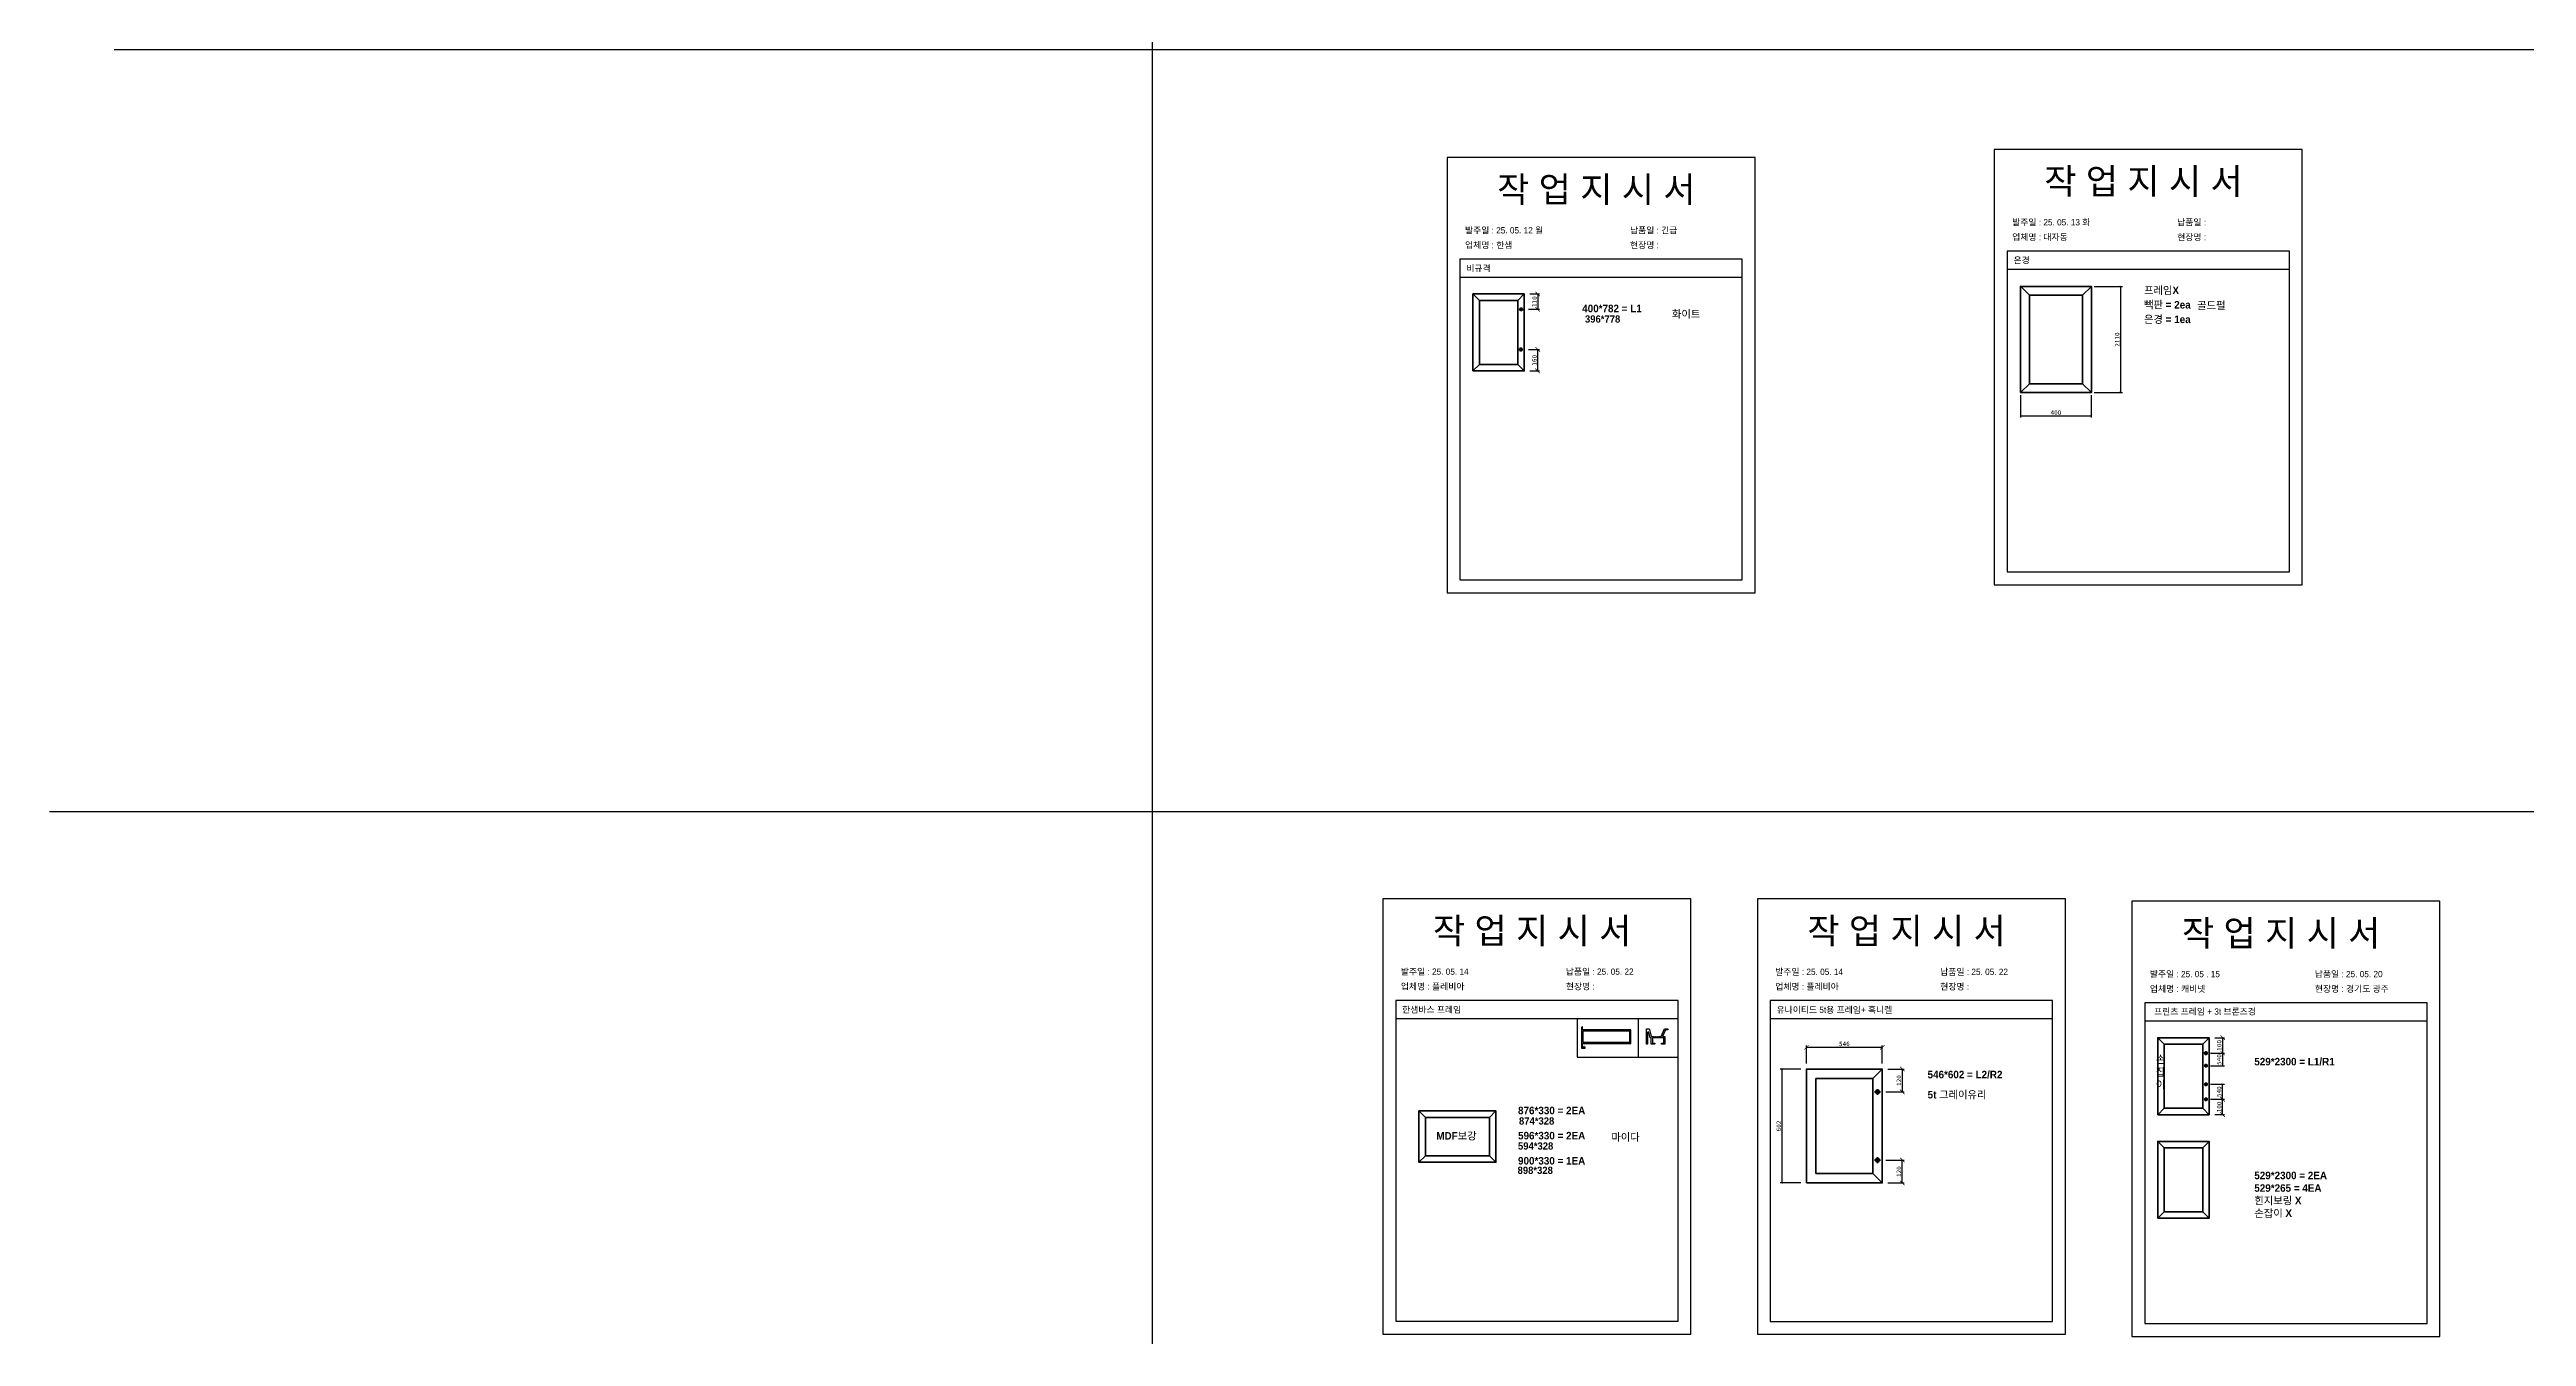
# Model space of a CAD drawing. Header units: millimetres. Extents: x -44117 to 256353, y -2095463 to 65325.
# Drawn here: x 104284 to 117796, y -113691 to -106667 of the extents above; entities that cross this region are included whole.
import ezdxf

# ---------------------------------------------------------------- set-up
doc = ezdxf.new("R2010")
doc.units = ezdxf.units.MM
doc.header["$LTSCALE"] = 10
doc.layers.add('Layer1', color=7, linetype='Continuous', lineweight=70)
doc.dimstyles.new('ISO-25', dxfattribs={"dimtxt": 2.5, "dimasz": 2.5, "dimexe": 1, "dimexo": 1, "dimtad": 1, "dimtxsty": 'Standard', "dimblk": 'ARCHTICK', "dimcen": 2.5, "dimadec": 0, "dimazin": 0, "dimtfac": 1, "dimtmove": 0, "dimatfit": 3, "dimfxl": 0, "dimarcsym": 0})

# ---------------------------------------------------------------- blocks, each defined once
blk = doc.blocks.new('_ArchTick')
at = {"color": 0, "linetype": 'ByBlock', "const_width": 0.15}
blk.add_lwpolyline([(-0.5, -0.5), (0.5, 0.5)], dxfattribs=at)
blk = doc.blocks.new('*D2647')
at = {"color": 0, "lineweight": -2}
for p, q in [((112351, -108304), (112412, -108304)), ((112402, -108421), (112402, -108304)), ((112359, -108421), (112412, -108421))]:
    blk.add_line(p, q, dxfattribs=at)
at = {"layer": 'Defpoints', "color": 0}
for p in [(112321, -108304), (112402, -108304), (112329, -108421)]:
    blk.add_point(p, dxfattribs=at)
at = {"color": 0, "lineweight": -2, "xscale": 25, "yscale": 25, "zscale": 25}
for p, rotation in [((112402, -108304), 90), ((112402, -108421), 270)]:
    blk.add_blockref('_ArchTick', p, dxfattribs=dict(at, rotation=rotation))
at = {"color": 0, "insert": (112384, -108363), "char_height": 25, "attachment_point": 5, "rotation": 90}
blk.add_mtext('160', dxfattribs=at)
blk = doc.blocks.new('*D2648')
at = {"color": 0, "lineweight": -2}
for p, q in [((112352, -108085), (112412, -108085)), ((112359, -108001), (112412, -108001)), ((112402, -108001), (112402, -108085))]:
    blk.add_line(p, q, dxfattribs=at)
at = {"layer": 'Defpoints', "color": 0}
for p in [(112322, -108085), (112329, -108001), (112402, -108085)]:
    blk.add_point(p, dxfattribs=at)
at = {"color": 0, "lineweight": -2, "xscale": 25, "yscale": 25, "zscale": 25}
for p, rotation in [((112402, -108001), 90), ((112402, -108085), 270)]:
    blk.add_blockref('_ArchTick', p, dxfattribs=dict(at, rotation=rotation))
at = {"color": 0, "insert": (112384, -108043), "char_height": 25, "attachment_point": 5, "rotation": 90}
blk.add_mtext('110', dxfattribs=at)
blk = doc.blocks.new('*D2649')
at = {"color": 0, "lineweight": -2}
for p, q in [((115437, -107960), (115592, -107960)), ((115582, -107960), (115582, -108539)), ((115437, -108539), (115592, -108539))]:
    blk.add_line(p, q, dxfattribs=at)
at = {"layer": 'Defpoints', "color": 0}
for p in [(115422, -107960), (115422, -108539), (115582, -108539)]:
    blk.add_point(p, dxfattribs=at)
at = {"color": 0, "lineweight": -2, "xscale": 10, "yscale": 10, "zscale": 10}
for p, rotation in [((115582, -107960), 90), ((115582, -108539), 270)]:
    blk.add_blockref('_ArchTick', p, dxfattribs=dict(at, rotation=rotation))
at = {"color": 0, "insert": (115563, -108250), "char_height": 25, "attachment_point": 5, "rotation": 90}
blk.add_mtext('2110', dxfattribs=at)
blk = doc.blocks.new('*D2650')
at = {"color": 0, "lineweight": -2}
for p, q in [((115036, -108554), (115036, -108676)), ((115422, -108554), (115422, -108676)), ((115036, -108666), (115422, -108666))]:
    blk.add_line(p, q, dxfattribs=at)
at = {"layer": 'Defpoints', "color": 0}
for p in [(115036, -108539), (115422, -108539), (115422, -108666)]:
    blk.add_point(p, dxfattribs=at)
at = {"color": 0, "lineweight": -2, "xscale": 10, "yscale": 10, "zscale": 10, "rotation": 180}
blk.add_blockref('_ArchTick', (115036, -108666), dxfattribs=at)
at = {"color": 0, "lineweight": -2, "xscale": 10, "yscale": 10, "zscale": 10}
blk.add_blockref('_ArchTick', (115422, -108666), dxfattribs=at)
at = {"color": 0, "insert": (115229, -108648), "char_height": 25, "attachment_point": 5}
blk.add_mtext('400', dxfattribs=at)
blk = doc.blocks.new('*D2654')
at = {"color": 0, "lineweight": -2}
for p, q in [((114312, -112231), (114401, -112231)), ((114391, -112231), (114391, -112356)), ((114302, -112356), (114401, -112356))]:
    blk.add_line(p, q, dxfattribs=at)
at = {"layer": 'Defpoints', "color": 0}
for p in [(114282, -112231), (114272, -112356), (114391, -112356)]:
    blk.add_point(p, dxfattribs=at)
at = {"color": 0, "lineweight": -2, "xscale": 25, "yscale": 25, "zscale": 25}
for p, rotation in [((114391, -112231), 90), ((114391, -112356), 270)]:
    blk.add_blockref('_ArchTick', p, dxfattribs=dict(at, rotation=rotation))
at = {"color": 0, "insert": (114372, -112294), "char_height": 25, "attachment_point": 5, "rotation": 90}
blk.add_mtext('120', dxfattribs=at)
blk = doc.blocks.new('*D2655')
at = {"color": 0, "lineweight": -2}
for p, q in [((114302, -112728), (114401, -112728)), ((114391, -112853), (114391, -112728)), ((114312, -112853), (114401, -112853))]:
    blk.add_line(p, q, dxfattribs=at)
at = {"layer": 'Defpoints', "color": 0}
for p in [(114272, -112728), (114391, -112728), (114282, -112853)]:
    blk.add_point(p, dxfattribs=at)
at = {"color": 0, "lineweight": -2, "xscale": 25, "yscale": 25, "zscale": 25}
for p, rotation in [((114391, -112728), 90), ((114391, -112853), 270)]:
    blk.add_blockref('_ArchTick', p, dxfattribs=dict(at, rotation=rotation))
at = {"color": 0, "insert": (114372, -112791), "char_height": 25, "attachment_point": 5, "rotation": 90}
blk.add_mtext('120', dxfattribs=at)
blk = doc.blocks.new('*D2658')
at = {"color": 0, "lineweight": -2}
for p, q in [((113868, -112201), (113868, -112103)), ((114282, -112113), (113868, -112113)), ((114282, -112201), (114282, -112103))]:
    blk.add_line(p, q, dxfattribs=at)
at = {"layer": 'Defpoints', "color": 0}
for p in [(113868, -112113), (113868, -112231), (114282, -112231)]:
    blk.add_point(p, dxfattribs=at)
at = {"color": 0, "lineweight": -2, "xscale": 25, "yscale": 25, "zscale": 25, "rotation": 180}
blk.add_blockref('_ArchTick', (113868, -112113), dxfattribs=at)
at = {"color": 0, "lineweight": -2, "xscale": 25, "yscale": 25, "zscale": 25}
blk.add_blockref('_ArchTick', (114282, -112113), dxfattribs=at)
at = {"color": 0, "insert": (114075, -112094), "char_height": 25, "attachment_point": 5}
blk.add_mtext('546', dxfattribs=at)
blk = doc.blocks.new('*D2659')
at = {"color": 0, "lineweight": -2}
for p, q in [((113838, -112231), (113725, -112231)), ((113735, -112853), (113735, -112231)), ((113838, -112853), (113725, -112853))]:
    blk.add_line(p, q, dxfattribs=at)
at = {"layer": 'Defpoints', "color": 0}
for p in [(113735, -112231), (113868, -112231), (113868, -112853)]:
    blk.add_point(p, dxfattribs=at)
at = {"color": 0, "lineweight": -2, "xscale": 10, "yscale": 10, "zscale": 10}
for p, rotation in [((113735, -112231), 90), ((113735, -112853), 270)]:
    blk.add_blockref('_ArchTick', p, dxfattribs=dict(at, rotation=rotation))
at = {"color": 0, "insert": (113717, -112542), "char_height": 25, "attachment_point": 5, "rotation": 90}
blk.add_mtext('602', dxfattribs=at)
blk = doc.blocks.new('*D2660')
at = {"color": 0, "lineweight": -2}
for p, q in [((116088, -112396), (116148, -112396)), ((116138, -112480), (116138, -112396)), ((116095, -112480), (116148, -112480))]:
    blk.add_line(p, q, dxfattribs=at)
at = {"layer": 'Defpoints', "color": 0}
for p in [(116058, -112396), (116138, -112396), (116065, -112480)]:
    blk.add_point(p, dxfattribs=at)
at = {"color": 0, "lineweight": -2, "xscale": 25, "yscale": 25, "zscale": 25}
for p, rotation in [((116138, -112396), 90), ((116138, -112480), 270)]:
    blk.add_blockref('_ArchTick', p, dxfattribs=dict(at, rotation=rotation))
at = {"color": 0, "insert": (116119, -112438), "char_height": 25, "attachment_point": 5, "rotation": 90}
blk.add_mtext('100', dxfattribs=at)
blk = doc.blocks.new('*D2661')
at = {"color": 0, "lineweight": -2}
for p, q in [((116095, -112060), (116148, -112060)), ((116138, -112060), (116138, -112144)), ((116088, -112144), (116148, -112144))]:
    blk.add_line(p, q, dxfattribs=at)
at = {"layer": 'Defpoints', "color": 0}
for p in [(116065, -112060), (116058, -112144), (116138, -112144)]:
    blk.add_point(p, dxfattribs=at)
at = {"color": 0, "lineweight": -2, "xscale": 25, "yscale": 25, "zscale": 25}
for p, rotation in [((116138, -112060), 90), ((116138, -112144), 270)]:
    blk.add_blockref('_ArchTick', p, dxfattribs=dict(at, rotation=rotation))
at = {"color": 0, "insert": (116119, -112102), "char_height": 25, "attachment_point": 5, "rotation": 90}
blk.add_mtext('100', dxfattribs=at)
blk = doc.blocks.new('*D2662')
at = {"color": 0, "lineweight": -2}
for p, q in [((116073, -112144), (116148, -112144)), ((116073, -112213), (116148, -112213)), ((116138, -112144), (116138, -112213))]:
    blk.add_line(p, q, dxfattribs=at)
at = {"layer": 'Defpoints', "color": 0}
for p in [(116058, -112144), (116058, -112213), (116138, -112213)]:
    blk.add_point(p, dxfattribs=at)
at = {"color": 0, "lineweight": -2, "xscale": 10, "yscale": 10, "zscale": 10}
for p, rotation in [((116138, -112144), 90), ((116138, -112213), 270)]:
    blk.add_blockref('_ArchTick', p, dxfattribs=dict(at, rotation=rotation))
at = {"color": 0, "insert": (116119, -112179), "char_height": 25, "attachment_point": 5, "rotation": 90}
blk.add_mtext('540', dxfattribs=at)
blk = doc.blocks.new('*D2663')
at = {"color": 0, "lineweight": -2}
for p, q in [((116073, -112314), (116148, -112314)), ((116073, -112396), (116148, -112396)), ((116138, -112396), (116138, -112314))]:
    blk.add_line(p, q, dxfattribs=at)
at = {"layer": 'Defpoints', "color": 0}
for p in [(116058, -112314), (116058, -112396), (116138, -112314)]:
    blk.add_point(p, dxfattribs=at)
at = {"color": 0, "lineweight": -2, "xscale": 10, "yscale": 10, "zscale": 10}
for p, rotation in [((116138, -112314), 90), ((116138, -112396), 270)]:
    blk.add_blockref('_ArchTick', p, dxfattribs=dict(at, rotation=rotation))
at = {"color": 0, "insert": (116119, -112355), "char_height": 25, "attachment_point": 5, "rotation": 90}
blk.add_mtext('540', dxfattribs=at)

msp = doc.modelspace()

# ---------------------------------------------------------------- linework, layer by layer
at = {"color": 1}
for p, q in [((104637.27748, -106667.1082), (196906.42434, -106667.1082)), ((104284.32643, -110825.3127), (196553.47329, -110825.3127))]:
    msp.add_line(p, q, dxfattribs=at)
for p, q in [((113518.16468, -107810.90438), (111978.16468, -107810.90438)), ((116502.8447, -107767.12375), (114962.8447, -107767.12375)), ((113518.16468, -107910.90438), (111978.16468, -107910.90438)), ((116502.8447, -107867.12375), (114962.8447, -107867.12375)), ((115374.16132, -108007.91556), (115422.48643, -107959.59046)), ((115084.21069, -108491.16661), (115035.88559, -108539.49172)), ((113168.10032, -111856.84055), (111628.10032, -111856.84055)), ((115210.28598, -111857.76757), (113670.28598, -111857.76757)), ((117253.87385, -111869.93422), (115713.87385, -111869.93422)), ((113168.10032, -111956.84055), (111628.10032, -111956.84055)), ((112952.01069, -112166.98427), (112952.01069, -111956.84055)), ((115210.28598, -111957.76757), (113670.28598, -111957.76757)), ((117253.87385, -111969.93422), (115713.87385, -111969.93422))]:
    msp.add_line(p, q)
for p in [(110300.49669, 21924.9366), (110300.49669, 14161.07811), (110300.49669, 18584.38997), (110300.49669, 10820.53148), (110300.49669, 18627.87121), (110300.49669, 10864.01272), (110300.49669, 15287.32457), (110300.49669, 7523.46608), (110300.49669, 3746.75115), (110300.49669, 21924.9366), (110300.49669, 14161.07811), (110300.49669, 18584.38997), (110300.49669, 10820.53148), (110300.49669, 18627.87121), (110300.49669, 10864.01272), (110300.49669, 15287.32457), (110300.49669, 7523.46608), (110300.49669, 3746.75115), (110300.49669, 21924.9366), (110300.49669, 14161.07811), (110300.49669, 18584.38997), (110300.49669, 10820.53148), (110300.49669, 18627.87121), (110300.49669, 10864.01272), (110300.49669, 15287.32457), (110300.49669, 7523.46608), (110300.49669, 3746.75115), (110300.49669, 21924.9366), (110300.49669, 14161.07811), (110300.49669, 18584.38997), (110300.49669, 10820.53148), (110300.49669, 18627.87121), (110300.49669, 10864.01272), (110300.49669, 15287.32457), (110300.49669, 7523.46608), (110300.49669, 3746.75115), (110300.49669, 21924.9366), (110300.49669, 14161.07811), (110300.49669, 18584.38997), (110300.49669, 10820.53148), (110300.49669, 18627.87121), (110300.49669, 10864.01272), (110300.49669, 15287.32457), (110300.49669, 7523.46608), (110300.49669, 3746.75115), (110300.49669, 21924.9366), (110300.49669, 14161.07811), (110300.49669, 18584.38997), (110300.49669, 10820.53148), (110300.49669, 18627.87121), (110300.49669, 10864.01272), (110300.49669, 15287.32457), (110300.49669, 7523.46608), (110300.49669, 3746.75115), (110300.49669, 21924.9366), (110300.49669, 14161.07811), (110300.49669, 18584.38997), (110300.49669, 10820.53148), (110300.49669, 18627.87121), (110300.49669, 10864.01272), (110300.49669, 15287.32457), (110300.49669, 7523.46608), (110300.49669, 3746.75115), (110300.49669, 21924.9366), (110300.49669, 14161.07811), (110300.49669, 18584.38997), (110300.49669, 10820.53148), (110300.49669, 18627.87121), (110300.49669, 10864.01272), (110300.49669, 15287.32457), (110300.49669, 7523.46608), (110300.49669, 3746.75115), (110300.49669, 21924.9366), (110300.49669, 14161.07811), (110300.49669, 18584.38997), (110300.49669, 10820.53148), (110300.49669, 18627.87121), (110300.49669, 10864.01272), (110300.49669, 15287.32457), (110300.49669, 7523.46608), (110300.49669, 3746.75115), (110300.49669, 21924.9366), (110300.49669, 14161.07811), (110300.49669, 18584.38997), (110300.49669, 10820.53148), (110300.49669, 18627.87121), (110300.49669, 10864.01272), (110300.49669, 15287.32457), (110300.49669, 7523.46608), (110300.49669, 3746.75115), (110300.49669, 12702.87182), (110300.49669, 4939.01333), (110300.49669, 9362.32519), (110300.49669, 1598.4667), (110300.49669, 9405.80642), (110300.49669, 1641.94794), (110300.49669, 6065.25979), (110300.49669, -1698.5987), (110300.49669, -5475.31363), (110300.49669, 12702.87182), (110300.49669, 4939.01333), (110300.49669, 9362.32519), (110300.49669, 1598.4667), (110300.49669, 9405.80642), (110300.49669, 1641.94794), (110300.49669, 6065.25979), (110300.49669, -1698.5987), (110300.49669, -5475.31363), (110300.49669, 12702.87182), (110300.49669, 4939.01333), (110300.49669, 9362.32519), (110300.49669, 1598.4667), (110300.49669, 9405.80642), (110300.49669, 1641.94794), (110300.49669, 6065.25979), (110300.49669, -1698.5987), (110300.49669, -5475.31363), (110300.49669, 12702.87182), (110300.49669, 4939.01333), (110300.49669, 9362.32519), (110300.49669, 1598.4667), (110300.49669, 9405.80642), (110300.49669, 1641.94794), (110300.49669, 6065.25979), (110300.49669, -1698.5987), (110300.49669, -5475.31363), (110300.49669, 12702.87182), (110300.49669, 4939.01333), (110300.49669, 9362.32519), (110300.49669, 1598.4667), (110300.49669, 9405.80642), (110300.49669, 1641.94794), (110300.49669, 6065.25979), (110300.49669, -1698.5987), (110300.49669, -5475.31363)]:
    msp.add_xline(p, (0, 1), dxfattribs=at)
for points in [[(111908.16468, -109631.73466), (113588.16468, -109631.73466), (113588.16468, -107255.73466), (111908.16468, -107255.73466)], [(114892.8447, -109587.95403), (116572.8447, -109587.95403), (116572.8447, -107211.95403), (114892.8447, -107211.95403)], [(111558.10032, -113677.67083), (113238.10032, -113677.67083), (113238.10032, -111301.67083), (111558.10032, -111301.67083)], [(113600.28598, -113678.59785), (115280.28598, -113678.59785), (115280.28598, -111302.59785), (113600.28598, -111302.59785)], [(115643.87385, -113690.7645), (117323.87385, -113690.7645), (117323.87385, -111314.7645), (115643.87385, -111314.7645)], [(113168.10032, -111956.84055), (112616.72518, -111956.84055), (112616.72518, -112166.98427), (113168.10032, -112166.98427)], [(112648.05015, -112084.6421), (112904.25015, -112084.6421), (112904.25015, -112024.0421), (112648.05015, -112024.0421)]]:
    msp.add_lwpolyline(points, close=True)
for points in [[(111978.16468, -107810.90438), (111978.16468, -109561.73466), (113518.16468, -109561.73466), (113518.16468, -107810.90438)], [(114962.8447, -107767.12375), (114962.8447, -109517.95403), (116502.8447, -109517.95403), (116502.8447, -107767.12375)], [(111628.10032, -111856.84055), (111628.10032, -113607.67083), (113168.10032, -113607.67083), (113168.10032, -111856.84055)], [(113670.28598, -111857.76757), (113670.28598, -113608.59785), (115210.28598, -113608.59785), (115210.28598, -111857.76757)], [(115713.87385, -111869.93422), (115713.87385, -113620.7645), (117253.87385, -113620.7645), (117253.87385, -111869.93422)]]:
    msp.add_lwpolyline(points)
for points in [[(112646.85015, -112017.4421), (112646.85015, -112003.0421, 0.5507604246), (112644.27872, -112001.41578, 0.2748637602), (112640.85015, -112007.2421), (112640.85015, -112117.6421), (112658.85015, -112117.6421, 0.4142135624), (112661.85015, -112114.6421), (112661.85015, -112114.6421, 0.4142135624), (112658.85015, -112111.6421), (112655.85015, -112111.6421), (112655.85015, -112109.5421, 1), (112652.85015, -112109.5421), (112652.85015, -112111.6421), (112646.85015, -112111.6421), (112646.85015, -112091.2421), (112652.85015, -112091.2421), (112652.85015, -112093.3421, 1), (112655.85015, -112093.3421), (112655.85015, -112091.2421), (112910.85015, -112091.2421), (112910.85015, -112017.4421)], [(113033.79928, -112053.28669), (113035.59928, -112055.08669), (113037.39928, -112053.28669), (113039.19928, -112055.08669), (113040.99928, -112053.28669), (113042.79928, -112055.08669), (113044.59928, -112053.28669), (113046.39928, -112055.08669), (113048.19928, -112053.28669), (113049.99928, -112055.08669), (113051.79928, -112053.28669), (113053.59928, -112055.08669), (113055.39928, -112053.28669), (113057.19928, -112055.08669), (113058.99928, -112053.28669), (113060.79928, -112055.08669), (113062.59928, -112053.28669), (113064.39928, -112055.08669), (113066.19928, -112053.28669), (113075.19928, -112053.28669), (113093.13418, -112011.28669), (113093.13418, -112011.28669), (113109.93418, -112011.28669, -0.4142135624), (113111.73418, -112013.08669), (113111.73418, -112015.48669, -0.4142135624), (113109.93418, -112017.28669), (113098.40103, -112017.28669), (113083.02826, -112053.28669), (113095.53418, -112053.28669), (113095.53418, -112095.28669), (113078.73418, -112095.28669, -0.4142135624), (113076.93418, -112093.48669), (113076.93418, -112091.08669, -0.4142135624), (113078.73418, -112089.28669), (113089.53418, -112089.28669), (113089.53418, -112061.08669), (113027.73418, -112061.08669), (113027.73418, -112089.28669), (113038.53418, -112089.28669, -0.4142135624), (113040.33418, -112091.08669), (113040.33418, -112093.48669, -0.4142135624), (113038.53418, -112095.28669), (113021.73418, -112095.28669), (113021.73418, -112061.08669), (113015.73367, -112061.08669), (113008.05344, -112030.48669), (113001.33418, -112030.48669), (113001.33418, -112093.48669, -0.4142135624), (112999.53418, -112095.28669), (112997.13418, -112095.28669, -0.4142135624), (112995.33418, -112093.48669), (112995.33418, -112011.28669), (113006.91366, -112011.28669, -0.3438908782), (113011.56926, -112014.91819), (113021.19928, -112053.28669), (113030.19928, -112053.28669), (113031.99928, -112055.08669)]]:
    msp.add_lwpolyline(points, format="xyb", close=True)
at = {"layer": 'Layer1'}
for p, q in [((112083.99377, -108036.15928), (112048.99377, -108001.15928)), ((112293.99377, -108036.15928), (112328.99377, -108001.15928)), ((112311.49377, -108074.65928), (112311.49377, -108095.65928)), ((115086.4225, -108010.12737), (115033.67378, -107957.37865)), ((112320.50829, -108304.36442), (112299.50829, -108304.36442)), ((112310.00829, -108293.86442), (112310.00829, -108314.86442)), ((112083.99377, -108386.15928), (112048.99377, -108421.15928)), ((112328.99377, -108421.15928), (112293.99377, -108386.15928)), ((115422.48643, -108539.49172), (115374.16132, -108491.16661)), ((115819.70293, -112095.18912), (115784.70293, -112060.18912)), ((116029.70293, -112095.18912), (116064.70293, -112060.18912)), ((116047.20293, -112133.68912), (116047.20293, -112154.68912)), ((114230.17669, -112283.16704), (114281.9537, -112231.39003)), ((116057.70293, -112213.03503), (116036.70293, -112213.03503)), ((116047.20293, -112202.53503), (116047.20293, -112223.53503)), ((114256.06519, -112340.12175), (114256.06519, -112371.18796)), ((116057.70293, -112314.3184), (116036.70293, -112314.3184)), ((116057.70293, -112396.18912), (116036.70293, -112396.18912)), ((116047.20293, -112303.8184), (116047.20293, -112324.8184)), ((116047.20293, -112385.68912), (116047.20293, -112406.68912)), ((111789.43555, -112495.16084), (111754.43555, -112460.16084)), ((112139.43555, -112495.16084), (112174.43555, -112460.16084)), ((115819.70293, -112445.18912), (115784.70293, -112480.18912)), ((116064.70293, -112480.18912), (116029.70293, -112445.18912)), ((115819.70293, -112660.7503), (115784.70293, -112625.7503)), ((116029.70293, -112660.7503), (116064.70293, -112625.7503)), ((111754.43555, -112740.16084), (111789.43555, -112705.16084)), ((112139.43555, -112705.16084), (112174.43555, -112740.16084)), ((114281.9537, -112852.71415), (114230.17669, -112800.93714)), ((114256.06519, -112743.98243), (114256.06519, -112712.91622)), ((115819.70293, -113010.7503), (115784.70293, -113045.7503)), ((116064.70293, -113045.7503), (116029.70293, -113010.7503))]:
    msp.add_line(p, q, dxfattribs=at)
for points in [[(112048.99377, -108421.15928), (112328.99377, -108421.15928), (112328.99377, -108001.15928), (112048.99377, -108001.15928)], [(112083.99377, -108386.15928), (112293.99377, -108386.15928), (112293.99377, -108036.15928), (112083.99377, -108036.15928)], [(112321.99377, -108085.15928), (112300.99377, -108085.15928)], [(115035.88559, -108539.49172), (115422.48643, -108539.49172), (115422.48643, -107959.59046), (115035.88559, -107959.59046)], [(115084.21069, -108491.16661), (115374.16132, -108491.16661), (115374.16132, -108007.91556), (115084.21069, -108007.91556)], [(115784.70293, -112480.18912), (116064.70293, -112480.18912), (116064.70293, -112060.18912), (115784.70293, -112060.18912)], [(115819.70293, -112445.18912), (116029.70293, -112445.18912), (116029.70293, -112095.18912), (115819.70293, -112095.18912)], [(113867.73762, -112852.71415), (114281.9537, -112852.71415), (114281.9537, -112231.39003), (113867.73762, -112231.39003)], [(116057.70293, -112144.18912), (116036.70293, -112144.18912)], [(113919.51463, -112800.93714), (114230.17669, -112800.93714), (114230.17669, -112283.16704), (113919.51463, -112283.16704)], [(114271.59829, -112355.65486), (114240.53209, -112355.65486)], [(111754.43555, -112460.16084), (111754.43555, -112740.16084), (112174.43555, -112740.16084), (112174.43555, -112460.16084)], [(111789.43555, -112495.16084), (111789.43555, -112705.16084), (112139.43555, -112705.16084), (112139.43555, -112495.16084)], [(115784.70293, -113045.7503), (116064.70293, -113045.7503), (116064.70293, -112625.7503), (115784.70293, -112625.7503)], [(115819.70293, -113010.7503), (116029.70293, -113010.7503), (116029.70293, -112660.7503), (115819.70293, -112660.7503)], [(114271.59829, -112728.44933), (114240.53209, -112728.44933)]]:
    msp.add_lwpolyline(points, close=True, dxfattribs=at)
for centre, radius in [((112311.49377, -108085.15928), 7), ((112310.00829, -108304.36442), 7), ((116047.20293, -112144.18912), 7), ((116047.20293, -112213.03503), 7), ((114256.06519, -112355.65486), 10.3554), ((116047.20293, -112314.3184), 7), ((116047.20293, -112396.18912), 7), ((114256.06519, -112728.44933), 10.3554)]:
    msp.add_circle(centre, radius, dxfattribs=at)

# ---------------------------------------------------------------- texts
at = {"attachment_point": 1}
for s, width, gutter_width, heights, insert, char_height in [('{\\fGulim|b0|i0|c129|p50;작 업 지 시 서}', 3307.3198183, 12.5, [-155.84554], (112180.97129, -107359.89717), 140), ('{\\fGulim|b0|i0|c129|p50;작 업 지 시 서}', 3307.3198183, 12.5, [-155.84554], (115165.6513, -107316.11654), 140), ('{\\fGulim|b0|i0|c129|p50;발주일 : 25. 05. 12 월}', 3307.3198183, 12.5, [-38.18216], (112005.76193, -107636.61759), 34.3), ('{\\fGulim|b0|i0|c129|p50;납품일 : 긴급}', 3307.3198183, 12.5, [-37.67976], (112905.73992, -107636.61759), 34.3), ('{\\fGulim|b0|i0|c129|p50;업체명 : 대자동}', 3307.3198183, 12.5, [38.2735], (114990.44195, -107673.49314), 34.3), ('{\\fGulim|b0|i0|c129|p50;발주일 : 25. 05. 13 화}', 3307.3198183, 12.5, [-38.18216], (114990.44195, -107592.83696), 34.3), ('{\\fGulim|b0|i0|c129|p50;현장명 : }', 3307.3198183, 12.5, [-38.2735], (115890.41993, -107673.49314), 34.3), ('{\\fGulim|b0|i0|c129|p50;납품일 : }', 3307.3198183, 12.5, [-37.67976], (115890.41993, -107592.83696), 34.3), ('{\\fGulim|b0|i0|c129|p50;업체명 : 한샘}', 3307.3198183, 12.5, [38.2735], (112005.76193, -107717.27377), 34.3), ('{\\fGulim|b0|i0|c129|p50;현장명 : }', 3307.3198183, 12.5, [-38.2735], (112905.73992, -107717.27377), 34.3), ('{\\fGulim|b0|i0|c129|p50;은경}', 3307.3198183, 12.5, [-38.2735], (114997.48415, -107800.15924), 34.3), ('{\\fGulim|b0|i0|c129|p50;비규격 }', 3307.3198183, 12.5, [-38.22783], (112012.80414, -107843.93987), 34.3), ('{\\fGulim|b1|i0|c129|p50;프레임X}', 2645.8558546, 10, [-45.78778], (115709.45606, -107960.54217), 41.16), ('{\\fGulim|b1|i0|c129|p50;\\P400*782 = L1}', 2645.8558546, 10, [-110.90333], (112644.88896, -107991.1771), 41.16), ('{\\fGulim|b1|i0|c129|p50;화이트}', 2645.8558546, 10, [-45.73333], (113134.17046, -108090.00849), 41.16), ('{\\fGulim|b1|i0|c129|p50;빽판 = 2ea}', 2645.8558546, 10, [-45.73333], (115709.45606, -108039.47085), 41.16), ('{\\fGulim|b1|i0|c129|p50;골드펄 }', 2645.8558546, 10, [-45.13444], (115999.0682, -108043.18718), 41.16), ('{\\fGulim|b1|i0|c129|p50;은경 = 1ea }', 2645.8558546, 10, [-45.84222], (115709.45606, -108119.10926), 41.16), ('{\\fGulim|b0|i0|c129|p50;작 업 지 시 서}', 3307.3198183, 12.5, [-155.84554], (111830.90693, -111405.83334), 140), ('{\\fGulim|b0|i0|c129|p50;작 업 지 시 서}', 3307.3198183, 12.5, [-155.84554], (113873.09258, -111406.76036), 140), ('{\\fGulim|b0|i0|c129|p50;작 업 지 시 서}', 3307.3198183, 12.5, [-155.84554], (115916.68045, -111418.92701), 140), ('{\\fGulim|b0|i0|c129|p50;발주일 : 25. 05. 14}', 3307.3198183, 12.5, [-38.18216], (111655.69757, -111682.55376), 34.3), ('{\\fGulim|b0|i0|c129|p50;납품일 : 25. 05. 22}', 3307.3198183, 12.5, [-37.67976], (112555.67556, -111682.55376), 34.3), ('{\\fGulim|b0|i0|c129|p50;발주일 : 25. 05. 14}', 3307.3198183, 12.5, [-38.18216], (113697.88323, -111683.48078), 34.3), ('{\\fGulim|b0|i0|c129|p50;납품일 : 25. 05. 22}', 3307.3198183, 12.5, [-37.67976], (114597.86121, -111683.48078), 34.3), ('{\\fGulim|b0|i0|c129|p50;발주일 : 25. 05 . 15}', 3307.3198183, 12.5, [34.50412], (115741.4711, -111695.64743), 34.3), ('{\\fGulim|b0|i0|c129|p50;납품일 : 25. 05. 20}', 3307.3198183, 12.5, [-37.67976], (116641.44908, -111695.64743), 34.3), ('{\\fGulim|b0|i0|c129|p50;업체명 : 플레비아}', 3307.3198183, 12.5, [38.2735], (111655.69757, -111763.20994), 34.3), ('{\\fGulim|b0|i0|c129|p50;현장명 : }', 3307.3198183, 12.5, [-38.2735], (112555.67556, -111763.20994), 34.3), ('{\\fGulim|b0|i0|c129|p50;업체명 : 플레비아}', 3307.3198183, 12.5, [38.2735], (113697.88323, -111764.13696), 34.3), ('{\\fGulim|b0|i0|c129|p50;현장명 : }', 3307.3198183, 12.5, [-38.2735], (114597.86121, -111764.13696), 34.3), ('\\pt7;{\\fGulim|b0|i0|c129|p50;업체명 : 캐비넷}', 3307.3198183, 12.5, [36.11279], (115741.4711, -111776.30361), 34.3), ('{\\fGulim|b0|i0|c129|p50;현장명 : 경기도 광주}', 3307.3198183, 12.5, [-38.2735], (116641.44908, -111776.30361), 34.3), ('{\\fGulim|b0|i0|c129|p50;한샘바스 프레임}', 3307.3198183, 12.5, [-38.22783], (111662.73977, -111889.87604), 34.3), ('{\\fGulim|b0|i0|c129|p50;유나이티드 5t용 프레임+ 흑니켈}', 3307.3198183, 12.5, [-38.31917], (113704.92543, -111890.80306), 34.3), ('{\\fGulim|b0|i0|c129|p50;프린츠 프레임 + 3t 브론즈경}', 3307.3198183, 12.5, [-38.31917], (115764.37996, -111900.21259), 34.3), ('{\\fGulim|b1|i0|c129|p50;546*602 = L2/R2}', 2645.8558546, 10, [-49.70778], (114528.63238, -112240.48382), 41.16), ('{\\fGulim|b1|i0|c129|p50;손\\P잡\\P이}', 2645.8558546, 10, [1247.94849], (115774.04459, -112158.47734), 41.16), ('{\\fGulim|b1|i0|c129|p50;529*2300 = L1/R1}', 2645.8558546, 10, [-49.70778], (116311.03225, -112170.13823), 41.16), ('{\\fGulim|b1|i0|c129|p50;5t 그레이유리}', 2645.8558546, 10, [-45.78778], (114528.91108, -112350.66566), 41.16), ('{\\fGulim|b1|i0|c129|p50;876*330 = 2EA\\P\\P596*330 = 2EA\\P\\P900*330 = 1EA}', 2645.8558546, 10, [-316.92111], (112294.82459, -112436.82618), 41.16), ('{\\fGulim|b1|i0|c129|p50;MDF보강}', 2645.8558546, 10, [-45.84222], (111848.92252, -112575.10293), 41.16), ('{\\fGulim|b1|i0|c129|p50;마이다}', 2645.8558546, 10, [-45.73333], (112803.82878, -112581.67715), 41.16), ('{\\fGulim|b1|i0|c129|p50;529*2300 = 2EA\\P529*265 = 4EA\\P힌지보링 X\\P손잡이 X}', 2645.8558546, 10, [466.0855], (116311.03225, -112791.36489), 41.16)]:
    msp.add_mtext_dynamic_manual_height_columns(s, width=width, gutter_width=gutter_width, heights=heights, dxfattribs=dict(at, insert=insert, char_height=char_height))
at = {"color": 1, "char_height": 39.5136, "attachment_point": 1}
for s, heights, insert in [('{\\fGulim|b1|i0|c129|p50;396*778}', [-40.55893], (112659.92156, -108118.08415)), ('{\\fGulim|b1|i0|c129|p50;874*328}', [-40.6112], (112299.99586, -112494.70387)), ('{\\fGulim|b1|i0|c129|p50;594*328}', [-40.55893], (112294.49783, -112631.28674)), ('{\\fGulim|b1|i0|c129|p50;898*328}', [-40.50667], (112292.24692, -112764.09095))]:
    msp.add_mtext_dynamic_manual_height_columns(s, width=2540.0216204, gutter_width=9.6, heights=heights, dxfattribs=dict(at, insert=insert))

# ---------------------------------------------------------------- dimensions: what is measured, and where the dimension line sits
for base, p1, p2, angle, text, override, picture, middle in [((115582.01807, -108539.49172), (115422.48643, -107959.59046), (115422.48643, -108539.49172), 90, '2110', {"dimscale": 10, "dimasz": 1, "dimexo": 1.5, "dimtxsty": 'Standard'}, '*D2649', (115563.26807, -108249.54109)), ((112402.38549, -108085.15928), (112328.99377, -108001.15928), (112321.99377, -108085.15928), 90, '110', {"dimscale": 10, "dimexo": 3, "dimtxsty": 'Standard'}, '*D2648', (112383.63549, -108043.15928)), ((112402.38549, -108304.36442), (112328.99377, -108421.15928), (112320.50829, -108304.36442), 90, '160', {"dimscale": 10, "dimexo": 3, "dimtxsty": 'Standard'}, '*D2647', (112383.63549, -108362.76185)), ((113867.73762, -112112.65825), (114281.9537, -112231.39003), (113867.73762, -112231.39003), 180, '546', {"dimscale": 10, "dimexo": 3, "dimtxsty": 'Standard'}, '*D2658', (114074.84566, -112093.90825)), ((116138.09465, -112144.18912), (116064.70293, -112060.18912), (116057.70293, -112144.18912), 90, '100', {"dimscale": 10, "dimexo": 3, "dimtxsty": 'Standard'}, '*D2661', (116119.34465, -112102.18912)), ((114390.52523, -112355.65486), (114281.9537, -112231.39003), (114271.59829, -112355.65486), 90, '120', {"dimscale": 10, "dimexo": 3, "dimtxsty": 'Standard'}, '*D2654', (114371.77523, -112293.52244)), ((116138.09465, -112396.18912), (116064.70293, -112480.18912), (116057.70293, -112396.18912), 90, '100', {"dimscale": 10, "dimexo": 3, "dimtxsty": 'Standard'}, '*D2660', (116119.34465, -112438.18912)), ((114390.52523, -112728.44933), (114281.9537, -112852.71415), (114271.59829, -112728.44933), 270, '120', {"dimscale": 10, "dimexo": 3, "dimtxsty": 'Standard'}, '*D2655', (114371.77523, -112790.58174))]:
    dim = msp.add_linear_dim(base=base, p1=p1, p2=p2, angle=angle, text=text, dimstyle='ISO-25', override=override)
    dim.commit()
    dim.dimension.update_dxf_attribs({"geometry": picture, "text_midpoint": middle})
dim = msp.add_linear_dim(base=(115422.48643, -108666.32033), p1=(115035.88559, -108539.49172), p2=(115422.48643, -108539.49172), text='400', dimstyle='ISO-25', override={"dimscale": 10, "dimasz": 1, "dimexo": 1.5, "dimtxsty": 'Standard'})
dim.commit()
dim.dimension.update_dxf_attribs({"geometry": '*D2650', "text_midpoint": (115229.18601, -108647.57033)})
for base, p1, p2, text, override, picture, middle in [((116138.09465, -112213.03503), (116057.70293, -112144.18912), (116057.70293, -112213.03503), '540', {"dimscale": 10, "dimasz": 1, "dimexo": 1.5, "dimtxsty": 'Standard'}, '*D2662', (116138.09465, -112178.61207)), ((113735.29316, -112231.39003), (113867.73762, -112852.71415), (113867.73762, -112231.39003), '602', {"dimscale": 10, "dimasz": 1, "dimexo": 3, "dimtxsty": 'Standard'}, '*D2659', (113735.29316, -112542.05209)), ((116138.09465, -112314.3184), (116057.70293, -112396.18912), (116057.70293, -112314.3184), '540', {"dimscale": 10, "dimasz": 1, "dimexo": 1.5, "dimtxsty": 'Standard'}, '*D2663', (116138.09465, -112355.25376))]:
    dim = msp.add_linear_dim(base=base, p1=p1, p2=p2, angle=90, text=text, dimstyle='ISO-25', override=override)
    dim.commit()
    dim.dimension.update_dxf_attribs({"geometry": picture, "text_midpoint": middle, "dimtype": 160})

doc.saveas('drawing.dxf')
